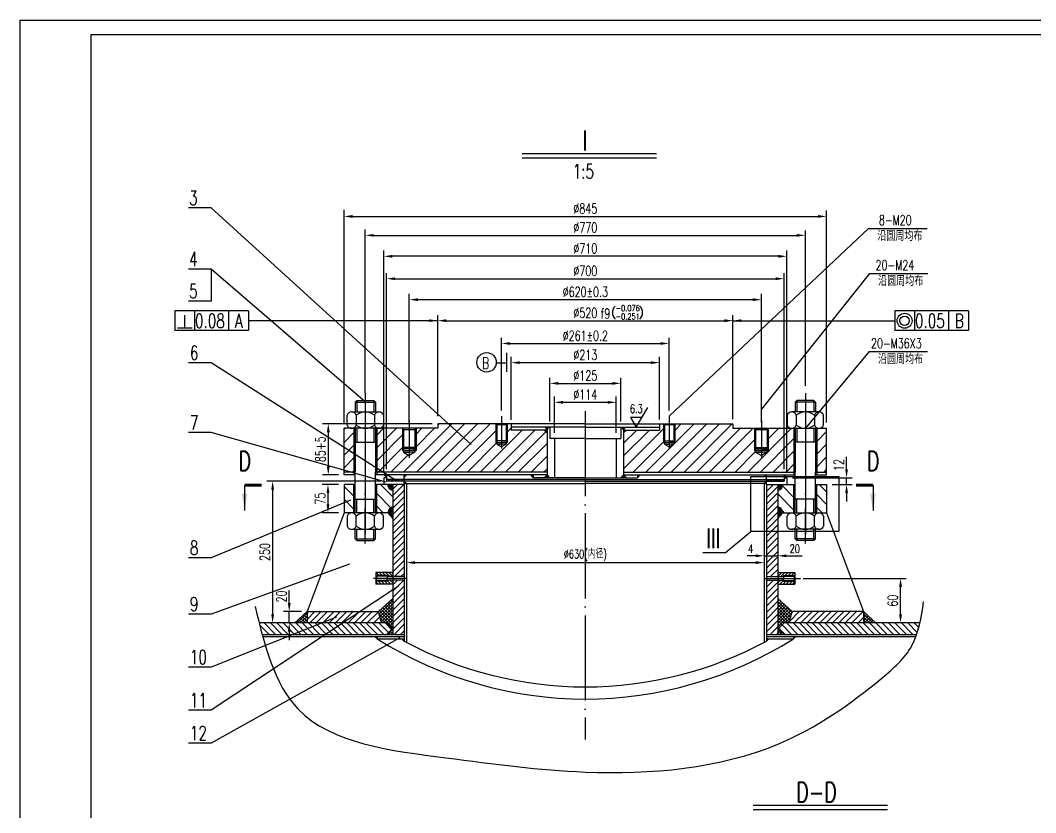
# Model space of a CAD drawing. Extents: x -54047 to 31317, y -2 to 11950.
# Drawn here: x -2709 to 4445, y 6293 to 11878 of the extents above; entities that cross this region are included whole.
import ezdxf
from ezdxf.enums import TextEntityAlignment as Align

# ---------------------------------------------------------------- set-up
doc = ezdxf.new("R2010")
doc.units = 0
doc.header["$LTSCALE"] = 20
doc.linetypes.add('DASHDOT-M', pattern=[36, 30, -3, 0, -3])
doc.layers.get('0').update_dxf_attribs({"linetype": 'CONTINUOUS'})
doc.styles.add('BIAOZHU', font='ROMANS.shx', dxfattribs={"width": 0.7, "bigfont": 'HLFSD.shx'})
doc.styles.add('HZ', font='ROMANS.shx', dxfattribs={"width": 0.7, "height": 60, "bigfont": 'HLFSD.shx'})
doc.styles.add('ROMANS', font='ROMANS', dxfattribs={"width": 0.7, "height": 60})
pattern_1 = [(45, (-54656.114, -1.8197), (-2.24506403, 2.24506403), []), (135, (-54656.114, -1.8197), (-2.24506403, -2.24506403), [])]
pattern_2 = [(135, (-20025.517, 441.583), (-11.22532, -11.22532), []), (225, (-20025.517, 441.583), (11.22532, -11.22532), [])]
pattern_3 = [(135, (-20025.5168, 441.5834), (-2.24506403, -2.24506403), []), (225, (-20025.5168, 441.5834), (2.24506403, -2.24506403), [])]
pattern_4 = [(135, (-20025.517, 441.583), (-6.735192, -6.735192), []), (225, (-20025.517, 441.583), (6.735192, -6.735192), [])]

msp = doc.modelspace()

# ---------------------------------------------------------------- hatches: boundary and pattern name
at = {"linetype": 'Continuous'}
h = msp.add_hatch(dxfattribs=at)
h.set_pattern_fill('ANSI37', angle=90, style=0)
h.set_pattern_definition(pattern_3)
h.paths.add_polyline_path([(1013.2, 9010.4), (990.1, 9010.4), (1001.7, 8990.4)])
h.paths.add_polyline_path([(1001.7, 8990.4), (981.7, 8990.4), (1001.7, 8970.4)])
h.paths.add_polyline_path([(1553.2, 9010.4), (1530.1, 9010.4), (1541.7, 8990.4)])
h.paths.add_polyline_path([(1561.7, 8990.4), (1541.7, 8990.4), (1541.7, 8970.4)])
h = msp.add_hatch(dxfattribs=at)
h.set_pattern_fill('ANSI37', angle=90, style=0)
h.set_pattern_definition(pattern_3)
h.paths.add_polyline_path([(-128.3, 8674.4), (-144.1, 8674.4), (-128.3, 8658.4)])
h.paths.add_polyline_path([(11.5, 8674.4), (-4.3, 8674.4), (-4.3, 8658.4)])
h.paths.add_polyline_path([(-4.3, 8630.4), (-4.3, 8614.4), (11.7, 8614.4)])
h = msp.add_hatch(dxfattribs=at)
h.set_pattern_fill('ANSI37', style=0)
h.set_pattern_definition(pattern_1)
h.paths.add_polyline_path([(904.2, 8654.4), (904.2, 8674.4), (885.4, 8674.4)])
h.paths.add_polyline_path([(1001.7, 8674.4), (981.7, 8654.4), (1021.7, 8654.4)])
h.paths.add_polyline_path([(1541.7, 8674.4), (1521.7, 8654.4), (1561.7, 8654.4)])
h.paths.add_polyline_path([(1658, 8674.4), (1639.1, 8674.4), (1639.1, 8654.4)])
h = msp.add_hatch(dxfattribs=at)
h.set_pattern_fill('ANSI37', angle=90, style=0)
h.set_pattern_definition(pattern_3)
h.paths.add_polyline_path([(2547.7, 8674.4), (2531.9, 8674.4), (2547.7, 8658.4)])
h.paths.add_polyline_path([(2547.7, 8630.4), (2531.7, 8614.4), (2547.7, 8614.4)])
h.paths.add_polyline_path([(2687.5, 8674.4), (2671.7, 8674.4), (2671.7, 8658.4)])
h = msp.add_hatch(dxfattribs=at)
h.set_pattern_fill('ANSI31', scale=20, angle=90, style=0)
h.set_pattern_definition([(135, (-20025.517, 441.583), (-44.90128, -44.90128), [])])
h.paths.add_polyline_path([(-84.3, 8566.4, -0.355895), (-115.7, 8592), (-119.5, 8606.4), (-198.3, 8606.4), (-198.3, 8406.4), (-184.3, 8406.4, -0.023385), (-181.1, 8406.4), (-119.5, 8406.4), (-115.7, 8420.9, -0.355895), (-84.3, 8446.4)])
h.paths.add_polyline_path([(-358.3, 8606.4), (-428.3, 8606.4), (-428.3, 8406.4), (-375.5, 8406.4, -0.023385), (-372.3, 8406.4), (-358.3, 8406.4)])
h = msp.add_hatch(dxfattribs=at)
h.set_pattern_fill('ANSI37', scale=5, angle=90, style=0)
h.set_pattern_definition(pattern_2)
h.paths.add_polyline_path([(-4.3, 8642.4), (-128.3, 8642.4), (-128.3, 8630.4), (-4.3, 8630.4)])
h = msp.add_hatch(dxfattribs=at)
h.set_pattern_fill('ANSI37', scale=3, angle=90, style=0)
h.set_pattern_definition(pattern_4)
h.paths.add_polyline_path([(-84.3, 8446.4, 0.323177), (-114.7, 8424.5), (-119.5, 8406.4), (-84.3, 8366.4)])
h.paths.add_polyline_path([(-84.3, 8606.4), (-119.5, 8606.4), (-114.7, 8588.4, 0.323177), (-84.3, 8566.4)])
h = msp.add_hatch(dxfattribs=at)
h.set_pattern_fill('ANSI37', scale=5, angle=90, style=0)
h.set_pattern_definition([(135, (-54656.114, -1.82), (-11.22532, -11.22532), []), (225, (-54656.114, -1.82), (11.22532, -11.22532), [])])
h.paths.add_polyline_path([(2671.7, 8630.4), (2671.7, 8642.4), (2547.7, 8642.4), (2547.7, 8630.4)])
h = msp.add_hatch(dxfattribs=at)
h.set_pattern_fill('ANSI31', scale=20, angle=90, style=0)
h.set_pattern_definition([(135, (-54656.114, -1.82), (-44.90128, -44.90128), [])])
h.paths.add_polyline_path([(2741.7, 8606.4), (2662.9, 8606.4), (2659, 8592, -0.355895), (2627.7, 8566.4), (2627.7, 8446.4, -0.355895), (2659, 8420.9), (2662.9, 8406.4), (2724.5, 8406.4, -0.023385), (2727.7, 8406.4), (2741.7, 8406.4)])
h.paths.add_polyline_path([(2971.7, 8606.4), (2901.7, 8606.4), (2901.7, 8406.4), (2915.7, 8406.4, -0.023385), (2918.9, 8406.4), (2971.7, 8406.4)])
h = msp.add_hatch(dxfattribs=at)
h.set_pattern_fill('ANSI37', scale=3, angle=90, style=0)
h.set_pattern_definition(pattern_4)
h.paths.add_polyline_path([(2662.9, 8606.4), (2627.7, 8606.4), (2627.7, 8566.4, 0.323177), (2658.1, 8588.4)])
h.paths.add_polyline_path([(2658.1, 8424.5, 0.323177), (2627.7, 8446.4), (2627.7, 8366.4), (2662.9, 8406.4)])
h = msp.add_hatch(dxfattribs=at)
h.set_pattern_fill('ANSI31', scale=5, angle=90, style=0)
h.set_pattern_definition([(135, (-20025.517, 396.682), (-11.22532, -11.22532), [])])
h.paths.add_polyline_path([(-84.3, 7985.1), (-204.3, 7985.1), (-204.3, 7965.1), (-124.3, 7965.1), (-124.3, 7957.1), (-84.3, 7957.1)])
h.paths.add_polyline_path([(-84.3, 7933.1), (-124.3, 7933.1), (-124.3, 7925.1), (-204.3, 7925.1), (-204.3, 7905.1), (-84.3, 7905.1)])
h = msp.add_hatch(dxfattribs=at)
h.set_pattern_fill('ANSI31', scale=5, angle=90, style=0)
h.set_pattern_definition([(45, (22568.876, 396.682), (11.22532, -11.22532), [])])
h.paths.add_polyline_path([(2627.7, 7985.1), (2747.7, 7985.1), (2747.7, 7965.1), (2667.7, 7965.1), (2667.7, 7957.1), (2627.7, 7957.1)])
h.paths.add_polyline_path([(2627.7, 7933.1), (2667.7, 7933.1), (2667.7, 7925.1), (2747.7, 7925.1), (2747.7, 7905.1), (2627.7, 7905.1)])
h = msp.add_hatch(dxfattribs=at)
h.set_pattern_fill('ANSI37', scale=5, angle=90, style=0)
h.set_pattern_definition(pattern_2)
h.paths.add_polyline_path([(-84.3, 7803.1), (-185.4, 7710.4), (-164, 7630.4), (-128.3, 7630.4), (-92.3, 7594.4), (-92.3, 7586.4), (-128.3, 7550.4), (-84.3, 7550.4)])
h.paths.add_polyline_path([(-688.3, 7710.4), (-775.6, 7630.4), (-728.3, 7630.4), (-688.3, 7630.4)])
h = msp.add_hatch(dxfattribs=at)
h.set_pattern_fill('ANSI37', scale=5, angle=90, style=0)
h.set_pattern_definition(pattern_2)
h.paths.add_polyline_path([(2728.8, 7710.4), (2627.7, 7803.1), (2627.7, 7550.4), (2671.7, 7550.4), (2635.7, 7586.4), (2635.7, 7594.4), (2671.7, 7630.4), (2707.4, 7630.4)])
h = msp.add_hatch(dxfattribs=at)
h.set_pattern_fill('ANSI31', scale=10, style=0)
h.set_pattern_definition([(45, (-20025.517, 441.583), (-22.45064, 22.45064), [])])
h.paths.add_polyline_path([(3231.7, 7710.4), (2728.8, 7710.4), (2707.4, 7630.4), (3231.7, 7630.4)])
h.paths.add_polyline_path([(-185.4, 7710.4), (-688.3, 7710.4), (-688.3, 7630.4), (-164, 7630.4)])
h = msp.add_hatch(dxfattribs=at)
h.set_pattern_fill('ANSI37', scale=5, angle=90, style=0)
h.set_pattern_definition(pattern_2)
h.paths.add_polyline_path([(3231.7, 7710.4), (3231.7, 7630.4), (3319, 7630.4)])
h = msp.add_hatch(dxfattribs=at)
h.set_pattern_fill('ANSI31', scale=10, angle=90, style=0)
h.set_pattern_definition([(135, (-20025.517, 441.583), (-22.45064, -22.45064), [])])
edge = h.paths.add_edge_path()
edge.add_line((-92.3, 7586.4), (-92.3, 7594.4))
edge.add_line((-92.3, 7594.4), (-128.3, 7630.4))
edge.add_line((-128.3, 7630.4), (-1026.1, 7630.4))
edge.add_spline(control_points=[(-1026.1, 7630.4), (-1019.2, 7603.6), (-1012.2, 7576.9), (-1004.9, 7550.4)], knot_values=[110.009245, 110.009245, 110.009245, 110.009245, 187.321293, 187.321293, 187.321293, 187.321293], degree=3, periodic=0)
edge.add_line((-1004.9, 7550.4), (-128.3, 7550.4))
edge.add_line((-128.3, 7550.4), (-92.3, 7586.4))
edge = h.paths.add_edge_path()
edge.add_spline(control_points=[(3606.6, 7550.4), (3615.4, 7576.3), (3622.6, 7603.1), (3628.8, 7630.4)], knot_values=[5505.819696, 5505.819696, 5505.819696, 5505.819696, 5588.944271, 5588.944271, 5588.944271, 5588.944271], degree=3, periodic=0)
edge.add_line((3628.8, 7630.4), (2671.7, 7630.4))
edge.add_line((2671.7, 7630.4), (2635.7, 7594.4))
edge.add_line((2635.7, 7594.4), (2635.7, 7586.4))
edge.add_line((2635.7, 7586.4), (2671.7, 7550.4))
edge.add_line((2671.7, 7550.4), (3606.6, 7550.4))
h = msp.add_hatch(dxfattribs=at)
h.set_pattern_fill('ANSI37', style=0)
h.set_pattern_definition(pattern_1)
h.paths.add_polyline_path([(-194, 7534.4), (-212.3, 7534.4), (-194, 7518.4)])
h.paths.add_polyline_path([(-4.3, 7518.4), (-20.4, 7518.4), (-4.3, 7502.4)])
h = msp.add_hatch(dxfattribs=at)
h.set_pattern_fill('ANSI37', style=0)
h.set_pattern_definition(pattern_1)
h.paths.add_polyline_path([(2563.5, 7518.4), (2547.7, 7518.4), (2547.7, 7502.4)])
h.paths.add_polyline_path([(2737.4, 7518.4), (2754.5, 7534.4), (2737.4, 7534.4)])

# ---------------------------------------------------------------- linework, layer by layer
at = {"color": 7, "linetype": 'Continuous'}
for p, q in [((-2708.9, -1.8), (-2708.9, 11878.2)), ((-2708.9, 11878.2), (14091.1, 11878.2)), ((826.5, 10908.8), (1772.9, 10908.8)), ((466.3, 8889.3), (-1363.2, 10555.9)), ((-428.3, 9034.4), (-428.3, 10541.3)), ((2971.7, 9043.6), (2971.7, 10536.9)), ((-368.3, 10495.9), (2911.7, 10495.9)), ((-278.3, 9251.3), (-278.3, 10403.6)), ((3267.2, 10411), (1861.7, 9087.1)), ((2821.7, 9301.6), (2821.7, 10397.3)), ((3267.2, 10411), (3678.8, 10411)), ((-218.3, 10362.6), (2761.7, 10362.6)), ((-148.3, 8694.4), (-148.3, 10254.9)), ((2691.7, 8694.4), (2691.7, 10254.9)), ((2631.7, 10214.9), (-88.3, 10214.9)), ((-277.7, 9185.6), (-1363.2, 10125.1)), ((-128.3, 8714.4), (-128.3, 10096.7)), ((3272.8, 10093.6), (2511.7, 9137)), ((2671.7, 8714.4), (2671.7, 10096.7)), ((3272.8, 10093.6), (3684.4, 10093.6)), ((-68.3, 10056.7), (2611.7, 10056.7)), ((31.7, 9042.6), (31.7, 9949.2)), ((2511.7, 9042.6), (2511.7, 9949.2)), ((91.7, 9909.2), (2451.7, 9909.2)), ((-1621.1, 9831.1), (-1621.1, 9691.1)), ((-1101.1, 9831.1), (-1621.1, 9831.1)), ((-1550.5, 9711.1), (-1550.5, 9800.5)), ((-1481.1, 9831.1), (-1481.1, 9691.1)), ((-1241.1, 9831.1), (-1241.1, 9691.1)), ((-1101.1, 9831.1), (-1101.1, 9691.1)), ((231.7, 9088.4), (231.7, 9801.1)), ((2311.7, 9068.1), (2311.7, 9801.1)), ((3971, 9831.1), (3451, 9831.1)), ((3451, 9831.1), (3451, 9691.1)), ((3591, 9831.1), (3591, 9691.1)), ((3831, 9831.1), (3831, 9691.1)), ((3971, 9831.1), (3971, 9691.1)), ((231.7, 9761.1), (-1101.1, 9761.1)), ((291.7, 9761.1), (2251.7, 9761.1)), ((2311.7, 9761.1), (3451, 9761.1)), ((-1101.1, 9691.1), (-1621.1, 9691.1)), ((-1601.8, 9711.1), (-1499.1, 9711.1)), ((3971, 9691.1), (3451, 9691.1)), ((681.7, 9128.4), (681.7, 9640.2)), ((741.7, 9600.2), (1801.7, 9600.2)), ((1861.7, 9128.4), (1861.7, 9640.2)), ((3271.8, 9544.5), (2821.7, 9002.4)), ((3271.8, 9544.5), (3683.3, 9544.5)), ((-58, 8632.1), (-1363.2, 9463.7)), ((644.4, 9464.3), (719.3, 9464.3)), ((749.7, 9061.3), (749.7, 9505.3)), ((809.7, 9465.3), (1733.7, 9465.3)), ((1793.7, 9063.9), (1793.7, 9505.3)), ((1021.7, 9050.4), (1021.7, 9359.4)), ((1081.7, 9319.4), (1461.7, 9319.4)), ((1521.7, 9050.4), (1521.7, 9359.4)), ((-338.3, 9197.6), (-338.3, 9117.6)), ((-218.3, 9197.6), (-218.3, 9117.6)), ((1053.7, 8970.4), (1053.7, 9225.6)), ((1113.7, 9185.6), (1429.7, 9185.6)), ((1489.7, 8970.4), (1489.7, 9225.6)), ((2761.7, 9197.6), (2761.7, 9117.6)), ((2881.7, 9197.6), (2881.7, 9117.6)), ((1630.9, 9010.4), (1710.9, 9149)), ((191.7, 9034.4), (-579.2, 9034.4)), ((-8.5, 8694.4), (331.5, 9034.4)), ((81.3, 8694.4), (421.3, 9034.4)), ((171.1, 8694.4), (511.1, 9034.4)), ((231.7, 9024.4), (241.7, 9034.4)), ((260.9, 8694.4), (600.9, 9034.4)), ((648.3, 9026.4), (648.3, 8914.4)), ((715, 9026.4), (715, 8914.4)), ((1670.9, 9079.7), (1590.9, 9079.7)), ((1590.9, 9079.7), (1630.9, 9010.4)), ((1787.5, 8694.4), (2127.5, 9034.4)), ((1828.3, 9026.4), (1828.3, 8914.4)), ((1877.3, 8694.4), (2217.3, 9034.4)), ((1895, 8891.7), (2037.7, 9034.4)), ((1895, 9026.4), (1895, 8914.4)), ((1901.7, 8988.2), (1947.9, 9034.4)), ((1967.1, 8694.4), (2307.1, 9034.4)), ((-132, 8622.3), (-1363.2, 8972.2)), ((-539.2, 8974.4), (-539.2, 8734.4)), ((-428.3, 8993.1), (-419, 9002.4)), ((-428.3, 8903.3), (-358.3, 8973.3)), ((-338.3, 9002.4), (-338.3, 8904.9)), ((-218.3, 9002.4), (-218.3, 8904.9)), ((-198.3, 8953.7), (-149.5, 9002.4)), ((-198.3, 8863.9), (-59.7, 9002.4)), ((-198.3, 8774.1), (-16.3, 8956.1)), ((-8.3, 8994.4), (-8.3, 8858.4)), ((71.7, 8994.4), (71.7, 8858.4)), ((79.7, 8872.4), (209.7, 9002.4)), ((79.7, 8962.2), (119.9, 9002.4)), ((350.7, 8694.4), (641.7, 8985.4)), ((530.3, 8694.4), (826.3, 8990.4)), ((620.1, 8694.4), (916.1, 8990.4)), ((709.9, 8694.4), (993.8, 8978.3)), ((721.7, 8975.6), (749.7, 9003.6)), ((1541.7, 8718), (1821.7, 8998)), ((1541.7, 8807.8), (1724.3, 8990.4)), ((1541.7, 8897.6), (1634.5, 8990.4)), ((2056.9, 8694.4), (2364.9, 9002.4)), ((2146.7, 8694.4), (2454.7, 9002.4)), ((2416.1, 8694.4), (2724.1, 9002.4)), ((2471.7, 8994.4), (2471.7, 8858.4)), ((2551.7, 8994.4), (2551.7, 8858.4)), ((2559.7, 8927.8), (2634.3, 9002.4)), ((2761.7, 9002.4), (2761.7, 8904.9)), ((2881.7, 9002.4), (2881.7, 8904.9)), ((2901.7, 9000.4), (2903.7, 9002.4)), ((2901.7, 8910.6), (2971.7, 8980.6)), ((-428.3, 8813.5), (-358.3, 8883.5)), ((440.5, 8694.4), (648.3, 8902.3)), ((641.7, 8914.4), (641.7, 8902.4)), ((721.7, 8914.4), (721.7, 8902.4)), ((799.7, 8694.4), (1001.7, 8896.4)), ((1607.9, 8694.4), (1821.7, 8908.2)), ((1697.7, 8694.4), (1891.9, 8888.7)), ((1821.7, 8914.4), (1821.7, 8902.4)), ((1901.7, 8914.4), (1901.7, 8902.4)), ((2236.5, 8694.4), (2463.7, 8921.6)), ((2505.9, 8694.4), (2741.7, 8930.2)), ((2901.7, 8820.8), (2971.7, 8890.8)), ((-198.3, 8684.2), (-16.3, 8866.2)), ((-98.3, 8694.4), (23.4, 8816.1)), ((-16.3, 8866.4), (-16.3, 8846.4)), ((79.7, 8866.4), (79.7, 8846.4)), ((889.5, 8694.4), (1001.7, 8806.6)), ((2326.3, 8694.4), (2471.7, 8839.8)), ((2463.7, 8866.4), (2463.7, 8846.4)), ((2559.7, 8866.4), (2559.7, 8846.4)), ((2595.7, 8694.4), (2741.7, 8840.4)), ((2901.7, 8731), (2971.7, 8801)), ((3112.2, 8714.4), (3112.2, 8800.6)), ((-428.3, 8723.7), (-358.3, 8793.7)), ((2685.5, 8694.4), (2741.7, 8750.6)), ((-468.3, 8674.4), (-579.2, 8674.4)), ((-367.7, 8694.4), (-358.3, 8703.9)), ((979.3, 8694.4), (1001.7, 8716.8)), ((2685.5, 8694.4), (2691.7, 8700.6)), ((2955, 8694.4), (2971.7, 8711.2)), ((-168.3, 8630.4), (-971.2, 8630.4)), ((-468.3, 8606.4), (-581.3, 8606.4)), ((-84.3, 8528.8), (-6.7, 8606.4)), ((-84.3, 8573.7), (-51.6, 8606.4)), ((2547.7, 8556.6), (2597.5, 8606.4)), ((2547.7, 8601.5), (2552.6, 8606.4)), ((2547.7, 8511.7), (2627.7, 8591.7)), ((2731.7, 8654.4), (3152.2, 8654.4)), ((3011.7, 8606.4), (3152.2, 8606.4)), ((3112.2, 8606.4), (3112.2, 8654.4)), ((-931.2, 8570.4), (-931.2, 7690.4)), ((-541.3, 8546.4), (-541.3, 8466.4)), ((-84.3, 8483.9), (-4.3, 8563.9)), ((-84.3, 8439), (-4.3, 8519)), ((2547.7, 8466.8), (2627.7, 8546.8)), ((3112.2, 8546.4), (3112.2, 8486.4)), ((-382.5, 8496.9), (-1363.2, 8089.7)), ((-338.3, 8406.4), (-338.3, 8504)), ((-218.3, 8406.4), (-218.3, 8504)), ((-84.3, 8394.1), (-4.3, 8474.1)), ((2547.7, 8421.9), (2627.7, 8501.9)), ((2547.7, 8377), (2627.7, 8457)), ((2761.7, 8406.4), (2761.7, 8504)), ((2881.7, 8406.4), (2881.7, 8504)), ((-468.3, 8406.4), (-581.3, 8406.4)), ((-84.3, 8349.2), (-4.3, 8429.2)), ((-84.3, 8304.3), (-4.3, 8384.3)), ((2547.7, 8332.1), (2627.7, 8412.1)), ((-84.3, 8259.4), (-4.3, 8339.4)), ((2547.7, 8287.2), (2627.7, 8367.2)), ((2547.7, 8242.3), (2627.7, 8322.3)), ((-338.3, 8211.2), (-338.3, 8291.2)), ((-218.3, 8211.2), (-218.3, 8291.2)), ((-84.3, 8214.5), (-4.3, 8294.5)), ((-84.3, 8169.6), (-4.3, 8249.6)), ((2256.7, 8125.6), (2436.7, 8276.2)), ((2547.7, 8197.4), (2627.7, 8277.4)), ((2547.7, 8152.5), (2627.7, 8232.5)), ((2761.7, 8211.2), (2761.7, 8291.2)), ((2881.7, 8211.2), (2881.7, 8291.2)), ((-84.3, 8124.7), (-4.3, 8204.7)), ((-84.3, 8079.8), (-4.3, 8159.8)), ((2547.7, 8107.6), (2627.7, 8187.6)), ((-84.3, 8034.9), (-4.3, 8114.9)), ((11.7, 8154), (11.7, 8036)), ((2256.7, 8125.6), (2098.4, 8125.6)), ((2471.7, 8103.9), (2411.7, 8103.9)), ((2531.7, 8154), (2531.7, 8036)), ((2531.7, 8120.1), (2531.7, 8083.9)), ((2531.7, 8103.9), (2627.7, 8103.9)), ((2547.7, 8054.4), (2627.7, 8134.4)), ((2547.7, 8016.6), (2627.7, 8096.6)), ((2627.7, 8120.1), (2627.7, 8083.9)), ((2687.7, 8103.9), (2800.1, 8103.9)), ((-388.6, 8045.1), (-1363.2, 7692.6)), ((-84.3, 7990), (-4.3, 8070)), ((-84.3, 8059.8), (-84.3, 8014)), ((-72.3, 7957.1), (-4.3, 8025.1)), ((71.7, 8056), (2471.7, 8056)), ((2531.7, 8058.2), (2531.7, 8055)), ((2547.7, 8058.2), (2547.7, 8055)), ((2547.7, 7972.9), (2627.7, 8052.9)), ((2627.7, 8059.8), (2627.7, 8014)), ((-124.3, 7965.1), (-204.3, 7965.1)), ((-27.4, 7957.1), (-4.3, 7980.2)), ((2576.9, 7957.1), (2584, 7964.3)), ((2584, 7964.3), (2627.7, 8007.9)), ((2621.8, 7957.1), (2627.7, 7963)), ((2667.7, 7965.1), (2747.7, 7965.1)), ((2806.2, 7945.1), (3532.3, 7945.1)), ((-43.6, 7889.9), (-1363.2, 7015)), ((-124.3, 7925.1), (-204.3, 7925.1)), ((-84.3, 7855.3), (-4.3, 7935.3)), ((-84.3, 7900.2), (-51.4, 7933.1)), ((-84.3, 7810.4), (-4.3, 7890.4)), ((2547.7, 7883), (2597.8, 7933.1)), ((2547.7, 7927.9), (2552.9, 7933.1)), ((2547.7, 7838.1), (2627.7, 7918.1)), ((2547.7, 7793.2), (2627.7, 7873.2)), ((2667.7, 7925.1), (2747.7, 7925.1)), ((3492.3, 7690.4), (3492.3, 7885.1)), ((-814.3, 7770.4), (-814.3, 7860.1)), ((-84.3, 7765.5), (-4.3, 7845.5)), ((-84.3, 7720.6), (-4.3, 7800.6)), ((2547.7, 7748.3), (2627.7, 7828.3)), ((-84.3, 7675.7), (-4.3, 7755.7)), ((2547.7, 7703.4), (2627.7, 7783.4)), ((2547.7, 7658.5), (2627.7, 7738.5)), ((-480.4, 7671.8), (-1363.2, 7318.9)), ((-728.3, 7710.4), (-854.3, 7710.4)), ((-814.3, 7630.4), (-814.3, 7710.4)), ((-84.3, 7630.8), (-4.3, 7710.8)), ((-84.3, 7585.9), (-4.3, 7665.9)), ((2547.7, 7613.6), (2627.7, 7693.6)), ((-958.9, 7630.4), (-971.2, 7630.4)), ((-728.3, 7630.4), (-854.3, 7630.4)), ((-74.9, 7550.4), (-4.3, 7621)), ((2547.7, 7568.7), (2627.7, 7648.7)), ((2574.3, 7550.4), (2627.7, 7603.8)), ((3458.1, 7630.4), (3452.3, 7630.4)), ((-35.4, 7525.8), (-1363.2, 6783.8)), ((-814.3, 7570.4), (-814.3, 7510.4)), ((-30, 7550.4), (-4.3, 7576.1)), ((2619.2, 7550.4), (2627.7, 7558.9)), ((2453.6, 6315.9), (3400, 6315.9))]:
    msp.add_line(p, q, dxfattribs=at)
at = {"color": 4, "linetype": 'Continuous'}
for p, q in [((-2208.9, 11778.2), (13991.1, 11778.2)), ((-2208.9, 98.2), (-2208.9, 11778.2)), ((826.5, 10938.8), (1772.9, 10938.8)), ((-1363.2, 10555.9), (-1523.2, 10555.9)), ((-1363.2, 10125.1), (-1523.2, 10125.1)), ((-1363.2, 10125.1), (-1363.2, 9898.5)), ((-1363.2, 9898.5), (-1523.2, 9898.5)), ((719.3, 9399.7), (719.3, 9535.4)), ((-1363.2, 9463.7), (-1523.2, 9463.7)), ((-338.3, 9197.6), (-350.3, 9185.6)), ((-350.3, 9185.6), (-350.3, 9117.6)), ((-350.3, 9185.6), (-206.3, 9185.6)), ((-338.3, 9197.6), (-218.3, 9197.6)), ((-218.3, 9197.6), (-206.3, 9185.6)), ((-206.3, 9185.6), (-206.3, 9117.6)), ((2761.7, 9197.6), (2749.7, 9185.6)), ((2893.7, 9185.6), (2749.7, 9185.6)), ((2749.7, 9185.6), (2749.7, 9117.6)), ((2881.7, 9197.6), (2761.7, 9197.6)), ((2881.7, 9197.6), (2893.7, 9185.6)), ((2893.7, 9185.6), (2893.7, 9117.6)), ((-405.8, 9024.4), (-405.8, 9095.6)), ((-375.5, 9117.6), (-181.1, 9117.6)), ((-342, 9095.6), (-342, 9024.4)), ((-214.6, 9095.6), (-214.6, 9024.4)), ((-150.9, 9095.6), (-150.9, 9024.4)), ((2694.2, 9095.6), (2694.2, 9024.4)), ((2918.9, 9117.6), (2724.5, 9117.6)), ((2758, 9095.6), (2758, 9024.4)), ((2885.4, 9095.6), (2885.4, 9024.4)), ((2949.1, 9024.4), (2949.1, 9095.6)), ((1061.7, 9034.4), (231.7, 9034.4)), ((1271.7, 9034.4), (231.7, 9034.4)), ((231.7, 9034.4), (231.7, 9002.4)), ((648.3, 9026.4), (641.7, 9034.4)), ((641.7, 9034.4), (641.7, 8914.4)), ((715, 9026.4), (648.3, 9026.4)), ((715, 9026.4), (721.7, 9034.4)), ((721.7, 9034.4), (721.7, 8914.4)), ((749.7, 9034.4), (749.7, 8990.4)), ((1271.7, 9034.4), (2311.7, 9034.4)), ((1481.7, 9034.4), (2311.7, 9034.4)), ((1793.7, 9034.4), (1793.7, 8990.4)), ((1828.3, 9026.4), (1821.7, 9034.4)), ((1821.7, 9034.4), (1821.7, 8914.4)), ((1895, 9026.4), (1828.3, 9026.4)), ((1895, 9026.4), (1901.7, 9034.4)), ((1901.7, 9034.4), (1901.7, 8914.4)), ((2311.7, 9034.4), (2311.7, 9002.4)), ((-1363.2, 8972.2), (-1523.2, 8972.2)), ((231.7, 9002.4), (-428.3, 9002.4)), ((-428.3, 8674.4), (-428.3, 9002.4)), ((-181.1, 9002.4), (-375.5, 9002.4)), ((-358.3, 9002.4), (-358.3, 8674.4)), ((-350.3, 9002.4), (-350.3, 8694.4)), ((-206.3, 9002.4), (-206.3, 8694.4)), ((-198.3, 9002.4), (-198.3, 8674.4)), ((-8.3, 8994.4), (-16.3, 9002.4)), ((-16.3, 9002.4), (-16.3, 8866.4)), ((-8.3, 8994.4), (71.7, 8994.4)), ((71.7, 8994.4), (79.7, 9002.4)), ((79.7, 9002.4), (79.7, 8866.4)), ((1271.7, 9010.4), (749.7, 9010.4)), ((1001.7, 8990.4), (749.7, 8990.4)), ((981.7, 8990.4), (1001.7, 8970.4)), ((1001.7, 8990.4), (990.1, 9010.4)), ((1001.7, 8990.4), (1013.2, 9010.4)), ((1001.7, 8990.4), (1001.7, 8674.4)), ((1021.7, 9010.4), (1021.7, 8930.4)), ((1271.7, 9010.4), (1793.7, 9010.4)), ((1521.7, 9010.4), (1521.7, 8930.4)), ((1541.7, 8990.4), (1530.1, 9010.4)), ((1541.7, 8990.4), (1553.2, 9010.4)), ((1541.7, 8990.4), (1793.7, 8990.4)), ((1561.7, 8990.4), (1541.7, 8970.4)), ((1541.7, 8990.4), (1541.7, 8674.4)), ((2311.7, 9002.4), (2971.7, 9002.4)), ((2471.7, 8994.4), (2463.7, 9002.4)), ((2463.7, 9002.4), (2463.7, 8866.4)), ((2471.7, 8994.4), (2551.7, 8994.4)), ((2551.7, 8994.4), (2559.7, 9002.4)), ((2559.7, 9002.4), (2559.7, 8866.4)), ((2724.5, 9002.4), (2918.9, 9002.4)), ((2741.7, 9002.4), (2741.7, 8674.4)), ((2749.7, 9002.4), (2749.7, 8694.4)), ((2893.7, 9002.4), (2893.7, 8694.4)), ((2901.7, 9002.4), (2901.7, 8674.4)), ((2971.7, 8674.4), (2971.7, 9002.4)), ((-350.3, 8904.9), (-206.3, 8904.9)), ((721.7, 8914.4), (641.7, 8914.4)), ((641.7, 8902.4), (681.7, 8902.4)), ((648.3, 8914.4), (648.3, 8902.4)), ((648.3, 8902.4), (648.3, 8890.4)), ((648.3, 8890.4), (681.7, 8890.4)), ((648.3, 8890.4), (681.7, 8871.2)), ((721.7, 8902.4), (681.7, 8902.4)), ((715, 8890.4), (681.7, 8890.4)), ((715, 8890.4), (681.7, 8871.2)), ((715, 8914.4), (715, 8902.4)), ((715, 8902.4), (715, 8890.4)), ((1271.7, 8930.4), (1021.7, 8930.4)), ((1053.7, 8930.4), (1053.7, 8654.4)), ((1271.7, 8930.4), (1521.7, 8930.4)), ((1489.7, 8930.4), (1489.7, 8654.4)), ((1821.7, 8914.4), (1901.7, 8914.4)), ((1821.7, 8902.4), (1861.7, 8902.4)), ((1828.3, 8914.4), (1828.3, 8902.4)), ((1828.3, 8902.4), (1828.3, 8890.4)), ((1828.3, 8890.4), (1861.7, 8871.2)), ((1828.3, 8890.4), (1861.7, 8890.4)), ((1901.7, 8902.4), (1861.7, 8902.4)), ((1895, 8890.4), (1861.7, 8890.4)), ((1895, 8890.4), (1861.7, 8871.2)), ((1895, 8914.4), (1895, 8902.4)), ((1895, 8902.4), (1895, 8890.4)), ((2893.7, 8904.9), (2749.7, 8904.9)), ((79.7, 8866.4), (-16.3, 8866.4)), ((-8.3, 8858.4), (-16.3, 8866.4)), ((-16.3, 8846.4), (31.7, 8846.4)), ((71.7, 8858.4), (-8.3, 8858.4)), ((-8.3, 8858.4), (-8.3, 8846.4)), ((-8.3, 8846.4), (-8.3, 8834.4)), ((-8.3, 8834.4), (31.7, 8811.3)), ((-8.3, 8834.4), (31.7, 8834.4)), ((79.7, 8846.4), (31.7, 8846.4)), ((71.7, 8834.4), (31.7, 8834.4)), ((71.7, 8834.4), (31.7, 8811.3)), ((71.7, 8858.4), (79.7, 8866.4)), ((71.7, 8858.4), (71.7, 8846.4)), ((71.7, 8846.4), (71.7, 8834.4)), ((2471.7, 8858.4), (2463.7, 8866.4)), ((2463.7, 8866.4), (2559.7, 8866.4)), ((2463.7, 8846.4), (2511.7, 8846.4)), ((2471.7, 8858.4), (2471.7, 8846.4)), ((2471.7, 8858.4), (2551.7, 8858.4)), ((2471.7, 8846.4), (2471.7, 8834.4)), ((2471.7, 8834.4), (2511.7, 8811.3)), ((2471.7, 8834.4), (2511.7, 8834.4)), ((2559.7, 8846.4), (2511.7, 8846.4)), ((2551.7, 8834.4), (2511.7, 8834.4)), ((2551.7, 8834.4), (2511.7, 8811.3)), ((2551.7, 8858.4), (2559.7, 8866.4)), ((2551.7, 8858.4), (2551.7, 8846.4)), ((2551.7, 8846.4), (2551.7, 8834.4)), ((-350.3, 8694.4), (-428.3, 8694.4)), ((-350.3, 8674.4), (-428.3, 8674.4)), ((-350.3, 8406.4), (-350.3, 8694.4)), ((1001.7, 8694.4), (-206.3, 8694.4)), ((-206.3, 8406.4), (-206.3, 8694.4)), ((1001.7, 8674.4), (-206.3, 8674.4)), ((-128.3, 8658.4), (-144.1, 8674.4)), ((-128.3, 8674.4), (-128.3, 8630.4)), ((-4.3, 8630.4), (-4.3, 8674.4)), ((-4.3, 8658.4), (11.5, 8674.4)), ((904.2, 8654.4), (885.4, 8674.4)), ((904.2, 8674.4), (904.2, 8654.4)), ((1001.7, 8674.4), (981.7, 8654.4)), ((1001.7, 8674.4), (1021.7, 8654.4)), ((1541.7, 8674.4), (1521.7, 8654.4)), ((1541.7, 8694.4), (2749.7, 8694.4)), ((1541.7, 8674.4), (2749.7, 8674.4)), ((1541.7, 8674.4), (1561.7, 8654.4)), ((1639.1, 8654.4), (1658, 8674.4)), ((1639.1, 8674.4), (1639.1, 8654.4)), ((1639.1, 8674.4), (1639.1, 8654.4)), ((2547.7, 8658.4), (2531.9, 8674.4)), ((2547.7, 8630.4), (2547.7, 8674.4)), ((2671.7, 8674.4), (2671.7, 8630.4)), ((2671.7, 8658.4), (2687.5, 8674.4)), ((2749.7, 8406.4), (2749.7, 8694.4)), ((2893.7, 8406.4), (2893.7, 8694.4)), ((2893.7, 8694.4), (2971.7, 8694.4)), ((2893.7, 8674.4), (2971.7, 8674.4)), ((-1128.9, 8602.1), (-1128.9, 8422.1)), ((-350.3, 8606.4), (-428.3, 8606.4)), ((-428.3, 8606.4), (-428.3, 8406.4)), ((-358.3, 8406.4), (-358.3, 8606.4)), ((-4.3, 8606.4), (-206.3, 8606.4)), ((-198.3, 8406.4), (-198.3, 8606.4)), ((-148.3, 8654.4), (-148.3, 8606.4)), ((-128.3, 8654.4), (-148.3, 8654.4)), ((1271.7, 8642.4), (-128.3, 8642.4)), ((1271.7, 8630.4), (-128.3, 8630.4)), ((-114.7, 8588.4), (-119.5, 8606.4)), ((-84.3, 8606.4), (-84.3, 7550.4)), ((-4.3, 8606.4), (-4.3, 8630.4)), ((11.7, 8614.4), (-4.3, 8630.4)), ((-4.3, 8614.4), (1271.7, 8614.4)), ((-4.3, 8606.4), (-4.3, 7502.4)), ((11.7, 8614.4), (11.7, 7493.9)), ((1271.7, 8654.4), (904.2, 8654.4)), ((1271.7, 8654.4), (1639.1, 8654.4)), ((1271.7, 8642.4), (2671.7, 8642.4)), ((1271.7, 8630.4), (2671.7, 8630.4)), ((2547.7, 8614.4), (1271.7, 8614.4)), ((2531.7, 8614.4), (2547.7, 8630.4)), ((2531.7, 8614.4), (2531.7, 7493.9)), ((2547.7, 8606.4), (2547.7, 8630.4)), ((2547.7, 8606.4), (2547.7, 7502.4)), ((2547.7, 8606.4), (2749.7, 8606.4)), ((2627.7, 8606.4), (2627.7, 7550.4)), ((2658.1, 8588.4), (2662.9, 8606.4)), ((2671.7, 8654.4), (2691.7, 8654.4)), ((2691.7, 8654.4), (2691.7, 8606.4)), ((2741.7, 8406.4), (2741.7, 8606.4)), ((2893.7, 8606.4), (2971.7, 8606.4)), ((2901.7, 8406.4), (2901.7, 8606.4)), ((2971.7, 8606.4), (2971.7, 8406.4)), ((3298.4, 8602.1), (3298.4, 8422.1)), ((-350.3, 8504), (-206.3, 8504)), ((2893.7, 8504), (2749.7, 8504)), ((-428.3, 8406.4), (-688.3, 7710.4)), ((-119.5, 8406.4), (-428.3, 8406.4)), ((-405.8, 8384.4), (-405.8, 8313.2)), ((-181.1, 8406.4), (-375.5, 8406.4)), ((-342, 8313.2), (-342, 8384.4)), ((-214.6, 8313.2), (-214.6, 8384.4)), ((-150.9, 8313.2), (-150.9, 8384.4)), ((-114.7, 8424.5), (-119.5, 8406.4)), ((-119.5, 8406.4), (-84.3, 8366.4)), ((2662.9, 8406.4), (2627.7, 8366.4)), ((2658.1, 8424.5), (2662.9, 8406.4)), ((2662.9, 8406.4), (2971.7, 8406.4)), ((2694.2, 8313.2), (2694.2, 8384.4)), ((2724.5, 8406.4), (2918.9, 8406.4)), ((2758, 8313.2), (2758, 8384.4)), ((2885.4, 8313.2), (2885.4, 8384.4)), ((2949.1, 8384.4), (2949.1, 8313.2)), ((2971.7, 8406.4), (3231.7, 7710.4)), ((-375.5, 8291.2), (-181.1, 8291.2)), ((-350.3, 8223.2), (-350.3, 8291.2)), ((-206.3, 8223.2), (-206.3, 8291.2)), ((2918.9, 8291.2), (2724.5, 8291.2)), ((2749.7, 8223.2), (2749.7, 8291.2)), ((2893.7, 8223.2), (2893.7, 8291.2)), ((-338.3, 8211.2), (-350.3, 8223.2)), ((-350.3, 8223.2), (-206.3, 8223.2)), ((-338.3, 8211.2), (-218.3, 8211.2)), ((-218.3, 8211.2), (-206.3, 8223.2)), ((2893.7, 8223.2), (2749.7, 8223.2)), ((2761.7, 8211.2), (2749.7, 8223.2)), ((2881.7, 8211.2), (2761.7, 8211.2)), ((2881.7, 8211.2), (2893.7, 8223.2)), ((-1363.2, 8089.7), (-1523.2, 8089.7)), ((-84.3, 7985.1), (-204.3, 7985.1)), ((-204.3, 7985.1), (-204.3, 7905.1)), ((-200.3, 7961.1), (-204.3, 7965.1)), ((-124.3, 7961.1), (-200.3, 7961.1)), ((-200.3, 7961.1), (-200.3, 7945.1)), ((-200.3, 7929.1), (-200.3, 7945.1)), ((-124.3, 7965.1), (-124.3, 7945.1)), ((-4.3, 7957.1), (-124.3, 7957.1)), ((-124.3, 7925.1), (-124.3, 7945.1)), ((2547.7, 7957.1), (2667.7, 7957.1)), ((2627.7, 7985.1), (2747.7, 7985.1)), ((2667.7, 7965.1), (2667.7, 7945.1)), ((2667.7, 7961.1), (2743.7, 7961.1)), ((2667.7, 7925.1), (2667.7, 7945.1)), ((2743.7, 7961.1), (2747.7, 7965.1)), ((2743.7, 7961.1), (2743.7, 7945.1)), ((2743.7, 7929.1), (2743.7, 7945.1)), ((2747.7, 7985.1), (2747.7, 7905.1)), ((-200.3, 7929.1), (-204.3, 7925.1)), ((-84.3, 7905.1), (-204.3, 7905.1)), ((-124.3, 7929.1), (-200.3, 7929.1)), ((-4.3, 7933.1), (-124.3, 7933.1)), ((2547.7, 7933.1), (2667.7, 7933.1)), ((2627.7, 7905.1), (2747.7, 7905.1)), ((2667.7, 7929.1), (2743.7, 7929.1)), ((2743.7, 7929.1), (2747.7, 7925.1)), ((-185.4, 7710.4), (-84.3, 7803.1)), ((2728.8, 7710.4), (2627.7, 7803.1)), ((-1363.2, 7692.6), (-1523.2, 7692.6)), ((-688.3, 7710.4), (-775.6, 7630.4)), ((-688.3, 7710.4), (-688.3, 7630.4)), ((-688.3, 7710.4), (-185.4, 7710.4)), ((-164, 7630.4), (-185.4, 7710.4)), ((2707.4, 7630.4), (2728.8, 7710.4)), ((3231.7, 7710.4), (2728.8, 7710.4)), ((3231.7, 7710.4), (3319, 7630.4)), ((3231.7, 7710.4), (3231.7, 7630.4)), ((-128.3, 7630.4), (-1026.1, 7630.4)), ((-92.3, 7594.4), (-128.3, 7630.4)), ((-92.3, 7586.4), (-128.3, 7550.4)), ((-92.3, 7594.4), (-92.3, 7586.4)), ((2635.7, 7594.4), (2671.7, 7630.4)), ((2635.7, 7594.4), (2635.7, 7586.4)), ((2635.7, 7586.4), (2671.7, 7550.4)), ((3628.8, 7630.4), (2671.7, 7630.4)), ((-1004.9, 7550.4), (-4.3, 7550.4)), ((-1000.4, 7534.4), (-4.3, 7534.4)), ((-194, 7518.4), (-212.3, 7534.4)), ((-194, 7534.4), (-194, 7518.4)), ((-194, 7518.4), (-4.3, 7518.4)), ((-4.3, 7502.4), (-20.4, 7518.4)), ((2547.7, 7550.4), (3606.6, 7550.4)), ((2547.7, 7534.4), (3600.9, 7534.4)), ((2547.7, 7502.4), (2563.5, 7518.4)), ((2547.7, 7518.4), (2737.4, 7518.4)), ((2737.4, 7518.4), (2754.5, 7534.4)), ((2737.4, 7534.4), (2737.4, 7518.4)), ((-1363.2, 7318.9), (-1523.2, 7318.9)), ((-1363.2, 7015), (-1523.2, 7015)), ((-1363.2, 6783.8), (-1523.2, 6783.8)), ((2453.6, 6345.9), (3400, 6345.9))]:
    msp.add_line(p, q, dxfattribs=at)
at = {"color": 1, "linetype": 'DASHDOT-M'}
for p, q in [((-278.3, 9251.3), (-278.3, 9005.7)), ((2821.7, 9251.3), (2821.7, 9005.7)), ((-278.3, 9202.4), (-278.3, 8256.4)), ((2821.7, 9202.4), (2821.7, 8256.4)), ((681.7, 9087.1), (681.7, 8860.9)), ((1271.7, 9123.6), (1271.7, 6808.1)), ((1861.7, 9087.1), (1861.7, 8860.9)), ((-278.3, 9041.6), (-278.3, 8256.4)), ((31.7, 9057.2), (31.7, 8794.1)), ((2511.7, 9057.2), (2511.7, 8794.1)), ((2821.7, 9041.6), (2821.7, 8256.4)), ((-278.3, 8189.6), (-278.3, 8435.2)), ((2821.7, 8189.6), (2821.7, 8435.2)), ((11.7, 7945.1), (-221.8, 7945.1)), ((2531.7, 7945.1), (2788.5, 7945.1))]:
    msp.add_line(p, q, dxfattribs=at)
at = {"color": 7, "linetype": 'Continuous'}
msp.add_lwpolyline([(2436.7, 8661.9), (3057.8, 8661.9), (3057.8, 8276.2), (2436.7, 8276.2)], close=True, dxfattribs=at)
at = {"color": 4, "linetype": 'Continuous', "const_width": 20}
msp.add_lwpolyline([(-1128.9, 8602.1), (-1008.9, 8602.1)], dxfattribs=at)
at = {"color": 4, "linetype": 'Continuous'}
msp.add_lwpolyline([(3298.4, 8602.1, 20, 20, 0), (3178.4, 8602.1, 0, 0, 0)], format="xyseb", dxfattribs=at)
at = {"color": 7, "linetype": 'Continuous'}
for centre, radius in [((3520.8, 9760.7), 52.7), ((3520.8, 9760.7), 32.7), ((576, 9467.3), 68.4)]:
    msp.add_circle(centre, radius, dxfattribs=at)
for centre, start, end in [((1528.8, 9818.2), 135.92523, 225.98651), ((1609.2, 9818.2), 314.01349, 44.07477)]:
    msp.add_arc(centre, 66.2, start, end, dxfattribs=at)
at = {"color": 4, "linetype": 'Continuous'}
for centre, radius, start, end in [((-373.9, 9083.6), 34.1, 20.6783, 159.3217), ((-278.3, 9014.3), 103.3, 51.91812, 128.08188), ((-182.7, 9083.6), 34.1, 20.6783, 159.3217), ((2726.1, 9083.6), 34.1, 20.6783, 159.3217), ((2821.7, 9014.3), 103.3, 51.91812, 128.08188), ((2917.3, 9083.6), 34.1, 20.6783, 159.3217), ((-373.9, 9036.4), 34.1, 200.6783, 339.3217), ((-278.3, 9105.7), 103.3, 231.91812, 308.08188), ((-182.7, 9036.4), 34.1, 200.6783, 339.3217), ((2726.1, 9036.4), 34.1, 200.6783, 339.3217), ((2821.7, 9105.7), 103.3, 231.91812, 308.08188), ((2917.3, 9036.4), 34.1, 200.6783, 339.3217), ((-84.3, 8598.4), 32, 191.6385, 270), ((2627.7, 8598.4), 32, 270, 348.3615), ((-84.3, 8414.4), 32, 90, 168.3615), ((2627.7, 8414.4), 32, 11.6385, 90), ((-373.9, 8372.4), 34.1, 20.6783, 159.3217), ((-278.3, 8303.1), 103.3, 51.91812, 128.08188), ((-182.7, 8372.4), 34.1, 20.6783, 159.3217), ((2726.1, 8372.4), 34.1, 20.6783, 159.3217), ((2821.7, 8303.1), 103.3, 51.91812, 128.08188), ((2917.3, 8372.4), 34.1, 20.6783, 159.3217), ((-373.9, 8325.2), 34.1, 200.6783, 339.3217), ((-278.3, 8394.5), 103.3, 231.91812, 308.08188), ((-182.7, 8325.2), 34.1, 200.6783, 339.3217), ((2726.1, 8325.2), 34.1, 200.6783, 339.3217), ((2821.7, 8394.5), 103.3, 231.91812, 308.08188), ((2917.3, 8325.2), 34.1, 200.6783, 339.3217), ((1271.7, 9841), 2746.4, 237.7449, 302.2551), ((1271.7, 9868.1), 2687.8, 241.6581, 270), ((1271.7, 9868.1), 2687.8, 270, 298.3419)]:
    msp.add_arc(centre, radius, start, end, dxfattribs=at)
at = {"color": 7, "linetype": 'Continuous'}
msp.add_spline([(-1055.2, 7745.5), (-752.9, 7024.3), (288.2, 6680.4), (1270.5, 6579.8), (2639, 6781.1), (3361.1, 7242.3), (3570.9, 7468.8), (3654.9, 7779.1)], degree=3, dxfattribs=at)
for points in [[(-368.3, 10505.9), (-368.3, 10485.9), (-428.3, 10495.9)], [(2911.7, 10505.9), (2911.7, 10485.9), (2971.7, 10495.9)], [(-218.3, 10372.6), (-218.3, 10352.6), (-278.3, 10362.6)], [(2761.7, 10372.6), (2761.7, 10352.6), (2821.7, 10362.6)], [(-88.3, 10224.9), (-88.3, 10204.9), (-148.3, 10214.9)], [(2631.7, 10224.9), (2631.7, 10204.9), (2691.7, 10214.9)], [(-68.3, 10066.7), (-68.3, 10046.7), (-128.3, 10056.7)], [(2611.7, 10066.7), (2611.7, 10046.7), (2671.7, 10056.7)], [(91.7, 9919.2), (91.7, 9899.2), (31.7, 9909.2)], [(2451.7, 9919.2), (2451.7, 9899.2), (2511.7, 9909.2)], [(171.7, 9771.1), (171.7, 9751.1), (231.7, 9761.1)], [(291.7, 9771.1), (291.7, 9751.1), (231.7, 9761.1)], [(2251.7, 9771.1), (2251.7, 9751.1), (2311.7, 9761.1)], [(2371.7, 9771.1), (2371.7, 9751.1), (2311.7, 9761.1)], [(741.7, 9610.2), (741.7, 9590.2), (681.7, 9600.2)], [(1801.7, 9610.2), (1801.7, 9590.2), (1861.7, 9600.2)], [(809.7, 9475.3), (809.7, 9455.3), (749.7, 9465.3)], [(1733.7, 9475.3), (1733.7, 9455.3), (1793.7, 9465.3)], [(1081.7, 9329.4), (1081.7, 9309.4), (1021.7, 9319.4)], [(1461.7, 9329.4), (1461.7, 9309.4), (1521.7, 9319.4)], [(1113.7, 9195.6), (1113.7, 9175.6), (1053.7, 9185.6)], [(1429.7, 9195.6), (1429.7, 9175.6), (1489.7, 9185.6)], [(-549.2, 8974.4), (-529.2, 8974.4), (-539.2, 9034.4)], [(-549.2, 8734.4), (-529.2, 8734.4), (-539.2, 8674.4)], [(3102.2, 8714.4), (3122.2, 8714.4), (3112.2, 8654.4)], [(-941.2, 8570.4), (-921.2, 8570.4), (-931.2, 8630.4)], [(-551.3, 8546.4), (-531.3, 8546.4), (-541.3, 8606.4)], [(3102.2, 8546.4), (3122.2, 8546.4), (3112.2, 8606.4)], [(-551.3, 8466.4), (-531.3, 8466.4), (-541.3, 8406.4)], [(2471.7, 8113.9), (2471.7, 8093.9), (2531.7, 8103.9)], [(2687.7, 8113.9), (2687.7, 8093.9), (2627.7, 8103.9)], [(71.7, 8066), (71.7, 8046), (11.7, 8056)], [(2471.7, 8066), (2471.7, 8046), (2531.7, 8056)], [(3482.3, 7885.1), (3502.3, 7885.1), (3492.3, 7945.1)], [(-824.3, 7770.4), (-804.3, 7770.4), (-814.3, 7710.4)], [(-941.2, 7690.4), (-921.2, 7690.4), (-931.2, 7630.4)], [(3482.3, 7690.4), (3502.3, 7690.4), (3492.3, 7630.4)], [(-824.3, 7570.4), (-804.3, 7570.4), (-814.3, 7630.4)]]:
    msp.add_solid(points, dxfattribs=at)
at = {"color": 4, "linetype": 'Continuous'}
for points in [[(-1128.9, 8422.1), (-1108.9, 8542.1), (-1148.9, 8542.1)], [(3298.4, 8422.1), (3318.4, 8542.1), (3278.4, 8542.1)], [(3298.4, 8422.1), (3298.4, 8512.1), (3298.4, 8512.1)]]:
    msp.add_solid(points, dxfattribs=at)

# ---------------------------------------------------------------- texts
at = {"color": 4, "linetype": 'Continuous', "width": 0.7}
for s, height, style, p in [('I', 140, 'HZ', (1250.7, 10960.6)), ('3', 100, 'ROMANS', (-1519.9, 10576.2)), ('4', 100, 'ROMANS', (-1519.9, 10145.4)), ('5', 100, 'ROMANS', (-1519.9, 9918.8)), ('6', 100, 'ROMANS', (-1514.2, 9484)), ('7', 100, 'ROMANS', (-1514.2, 8992.5)), ('III', 140, 'ROMANS', (2122.2, 8156.8)), ('8', 100, 'ROMANS', (-1514.2, 8110)), ('9', 100, 'ROMANS', (-1514.2, 7713)), ('10', 100, 'ROMANS', (-1514.2, 7339.2)), ('11', 100, 'ROMANS', (-1514.2, 7035.3)), ('12', 100, 'ROMANS', (-1514.2, 6804.1)), ('D-D', 140, 'HZ', (2757.1, 6367.8))]:
    msp.add_text(s, height=height, dxfattribs=dict(at, style=style)).set_placement(p)
at = {"color": 7, "linetype": 'Continuous', "width": 0.7}
for s, height, style, p in [('1:5', 100, 'HZ', (1182.5, 10763.5)), ('8-M20', 70, 'HZ', (3339.8, 10435)), ('沿圆周均布', 70, 'HZ', (3328.5, 10323.7)), ('20-M24', 70, 'HZ', (3316.2, 10117.7)), ('沿圆周均布', 70, 'HZ', (3334.1, 10006.4)), ('0.08', 100, 'ROMANS', (-1478.2, 9710.5)), ('A', 100, 'ROMANS', (-1197.3, 9710.5)), ('f9', 70, 'BIAOZHU', (1380.2, 9776.6)), ('-0.076', 42, 'BIAOZHU', (1485.4, 9827.8)), ('-0.251', 42, 'BIAOZHU', (1485.4, 9769.3)), ('0.05', 100, 'ROMANS', (3594, 9710.5)), ('B', 100, 'ROMANS', (3874.9, 9710.5)), ('20-M36X3', 70, 'HZ', (3284.2, 9566.6)), ('沿圆周均布', 70, 'HZ', (3333.1, 9455.3)), ('B', 80, 'HZ', (543.8, 9422.2))]:
    msp.add_text(s, height=height, dxfattribs=dict(at, style=style)).set_placement(p)
at = {"color": 7, "linetype": 'Continuous', "style": 'ROMANS', "width": 0.7}
msp.add_text('6.3', height=60, dxfattribs=at).set_placement((1630.9, 9110.4), align=Align.CENTER)
at = {"color": 4, "linetype": 'Continuous', "style": 'ROMANS', "width": 0.7}
for p in [(-1128.9, 8702.1), (3298.4, 8702.1)]:
    msp.add_text('D', height=140, dxfattribs=at).set_placement(p, align=Align.CENTER)
at = {"color": 7, "linetype": 'Continuous', "attachment_point": 5, "style": 'BIAOZHU'}
for s, insert, char_height in [('∅845', (1271.7, 10550.9), 70), ('∅770', (1271.7, 10417.6), 70), ('\\A1;∅710', (1271.7, 10269.9), 70), ('\\A1;∅700', (1271.7, 10111.7), 70), ('\\A1;∅620±0.3', (1271.7, 9964.2), 70), ('\\A1;∅520', (1271.7, 9816.1), 70), ('∅261±0.2', (1271.7, 9655.2), 70), ('∅213', (1271.7, 9520.3), 70), ('\\A1;∅125', (1271.7, 9374.4), 70), ('∅114', (1271.7, 9240.6), 70), ('%%c630(内径)', (1271.7, 8106), 60), ('4', (2436.4, 8153.9), 60), ('\\A1;20', (2747.3, 8153.9), 60)]:
    msp.add_mtext(s, dxfattribs=dict(at, insert=insert, char_height=char_height))
at = {"color": 7, "linetype": 'Continuous', "char_height": 70, "attachment_point": 5, "rotation": 90, "style": 'BIAOZHU'}
for s, insert in [('\\A1;85+5', (-594.2, 8854.4)), ('\\A1;12', (3057.2, 8743.5)), ('75', (-596.3, 8506.4)), ('\\A1;250', (-986.2, 8130.4)), ('\\A1;20', (-869.3, 7817.1)), ('\\A1;60', (3437.3, 7787.8))]:
    msp.add_mtext(s, dxfattribs=dict(at, insert=insert))

doc.saveas('drawing.dxf')
